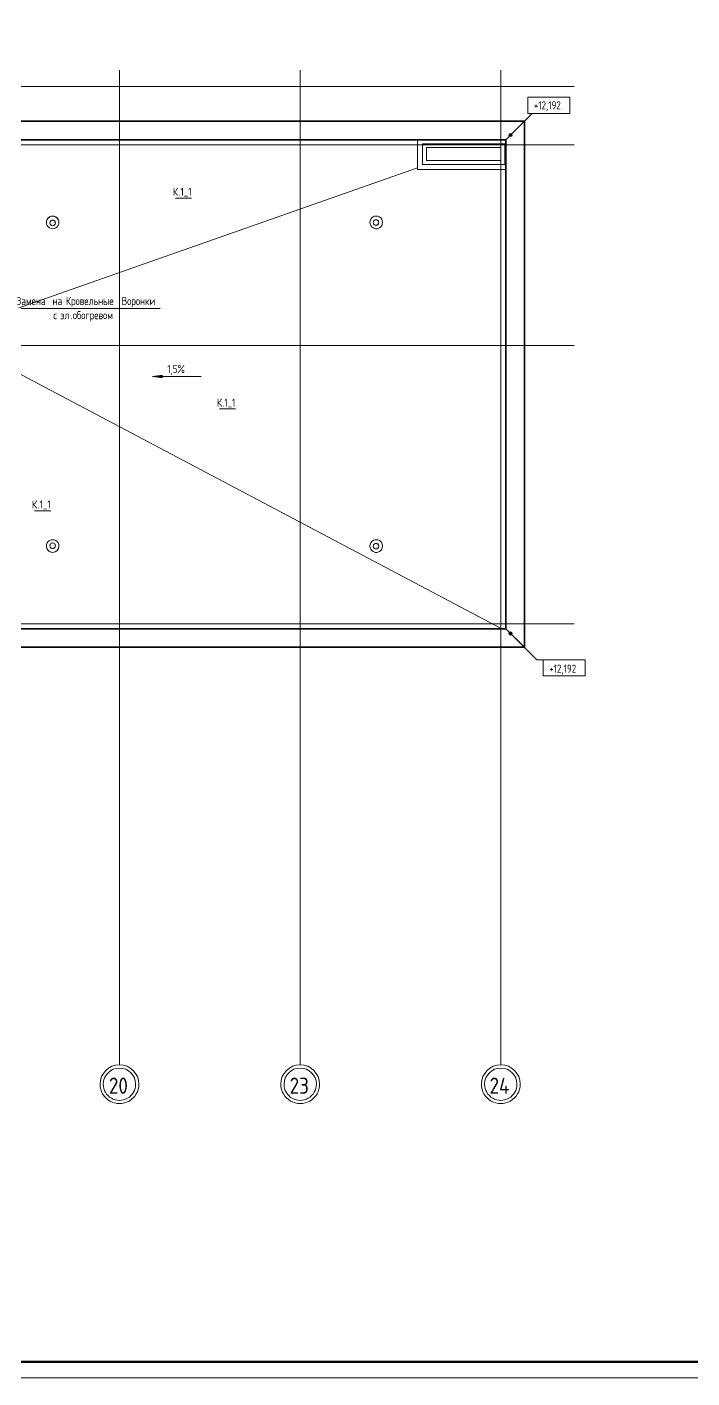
# Model space of a CAD drawing. Header units: millimetres. Extents: x -87434 to 499450, y -468665 to 122144.
# Drawn here: x 455449 to 476001, y -29789 to 11951 of the extents above; entities that cross this region are included whole.
import ezdxf

# ---------------------------------------------------------------- set-up
doc = ezdxf.new("R2010")
doc.units = ezdxf.units.MM
doc.linetypes.add('ADSK_Линия сетки', pattern=[25, 20, -2.5, 0, -2.5])
doc.layers.add('0_ANNOT_Dimensions', color=7, linetype='Continuous')
doc.layers.add('Стены', color=252, linetype='Continuous')
for name, color, linetype, lineweight in [('Высотные отметки', 252, 'Continuous', 9), ('Крыши', 252, 'Continuous', 9), ('Марки крыш', 252, 'Continuous', 20), ('Оси', 252, 'Continuous', 9), ('ОФ_рамка', 8, 'Continuous', 60), ('Поручни', 252, 'Continuous', 9), ('Специальное оборудование', 252, 'Continuous', 18), ('Типовые аннотации', 252, 'Continuous', 18), ('Уклоны в точках', 252, 'Continuous', 9)]:
    doc.layers.add(name, color=color, linetype=linetype, lineweight=lineweight)
doc.styles.add('GOST Common_2', font='', dxfattribs={"width": 0.9, "height": 250})
doc.styles.add('GOST Common_3', font='', dxfattribs={"height": 3.5})
doc.styles.get("Standard").update_dxf_attribs({"font": ''})
doc.styles.get('GOST Common_2').set_extended_font_data('GOST type B')
doc.styles.get('GOST Common_3').set_extended_font_data('GOST 2.304 type A')
doc.styles.get('Standard').set_extended_font_data('GOST type B')
doc.dimstyles.get("Standard").update_dxf_attribs({"dimtxt": 0.18, "dimasz": 0.18, "dimexe": 0.18, "dimexo": 0.0625, "dimgap": 0.09, "dimtad": 0, "dimtih": 1, "dimtoh": 1, "dimdec": 4, "dimzin": 0, "dimdsep": 46, "dimtxsty": 'Standard', "dimcen": 0.09, "dimadec": 0, "dimazin": 0, "dimtfac": 1, "dimtdec": 4, "dimtofl": 0, "dimtmove": 0, "dimatfit": 3, "dimfxl": 1, "dimtolj": 1, "dimtzin": 0, "dimarcsym": 0})

# ---------------------------------------------------------------- blocks, each defined once
blk = doc.blocks.new('А0')
at = {"layer": 'ОФ_рамка', "color": 0, "linetype": 'Continuous', "ltscale": 100}
blk.add_lwpolyline([(224168, -393217), (340568, -393217)], dxfattribs=at)
at = {"layer": 'ОФ_рамка', "color": 0, "linetype": 'Continuous', "lineweight": 5, "ltscale": 100}
blk.add_lwpolyline([(222168, -393717), (341068, -393717)], dxfattribs=at)
blk = doc.blocks.new('TN_Аэратор кровельный ТехноНИКОЛЬ ЭКО_Тип 2 - Аэратор кровельный ТехноНИКОЛЬ ЭКО 110x470мм-V28-Маркировочный план кровли')
at = {"layer": 'Специальное оборудование'}
for p, q in [((20219, -17840), (20219, -17840)), ((20329, -17827), (20329, -17831)), ((20364, -17831), (20364, -17833)), ((20464, -17833), (20464, -17831)), ((20499, -17831), (20499, -17827)), ((20609, -17840), (20609, -17840))]:
    blk.add_line(p, q, dxfattribs=at)
for centre, major_axis, start_param, end_param in [((20414, -17840), (195, 0), 0, 3.141593), ((20414, -17840), (195, 0), 3.141593, 6.283185), ((20414, -17827), (85, 0), 0, 3.141593), ((20414, -17827), (85, 0), 3.141593, 5.235988), ((20414, -17831), (85, 0), 3.141593, 5.235988), ((20414, -17827), (85, 0), 5.236749, 6.283185), ((20414, -17831), (85, 0), 5.236749, 6.283185), ((20414, -17840), (195, 0), 3.866576, 5.558202)]:
    blk.add_ellipse(centre, major_axis=major_axis, ratio=0.999598, start_param=start_param, end_param=end_param, dxfattribs=at)
blk = doc.blocks.new('TN_Аэратор кровельный ТехноНИКОЛЬ ЭКО_Тип 2 - Аэратор кровельный ТехноНИКОЛЬ ЭКО 110x470мм-V26-Маркировочный план кровли')
at = {"layer": 'Специальное оборудование'}
for p, q in [((10219, -7840), (10219, -7840)), ((10329, -7853), (10329, -7858)), ((10364, -7849), (10364, -7853)), ((10464, -7853), (10464, -7849)), ((10499, -7858), (10499, -7853)), ((10609, -7840), (10609, -7840))]:
    blk.add_line(p, q, dxfattribs=at)
for centre, major_axis, start_param, end_param in [((10414, -7840), (195, 0), 0, 3.141593), ((10414, -7840), (-195, 0), 0, 3.141593), ((10414, -7840), (195, 0), 0.483322, 2.658271), ((10414, -7853), (85, 0), 0, 3.141593), ((10414, -7858), (85, 0), 0, 3.141593), ((10414, -7858), (85, 0), 3.141593, 6.283185)]:
    blk.add_ellipse(centre, major_axis=major_axis, ratio=0.999091, start_param=start_param, end_param=end_param, dxfattribs=at)
blk = doc.blocks.new('TN_Аэратор кровельный ТехноНИКОЛЬ ЭКО_Тип 2 - Аэратор кровельный ТехноНИКОЛЬ ЭКО 110x470мм-V29-Маркировочный план кровли')
at = {"layer": 'Специальное оборудование'}
for p, q in [((30409, -7755), (30407, -7755)), ((30407, -7925), (30409, -7925)), ((30410, -7790), (30409, -7790)), ((30409, -7890), (30410, -7890)), ((30414, -7645), (30414, -7645)), ((30414, -8035), (30414, -8035))]:
    blk.add_line(p, q, dxfattribs=at)
for centre, major_axis, start_param, end_param in [((30414, -7840), (0, 195), 4.712389, 7.853982), ((30414, -7840), (0, 195), 1.570796, 4.712389), ((30407, -7840), (0, 85), 4.712389, 7.853982), ((30407, -7840), (0, 85), 1.570796, 4.712389), ((30414, -7840), (0, 195), 6.162355, 6.404016), ((30409, -7840), (0, 85), 4.712389, 6.457718), ((30409, -7840), (0, 85), 2.96706, 4.712389), ((30414, -7840), (0, 195), 3.020762, 3.262423)]:
    blk.add_ellipse(centre, major_axis=major_axis, ratio=0.999888, start_param=start_param, end_param=end_param, dxfattribs=at)
blk = doc.blocks.new('Ограждение - Ограждение-5289488-Маркировочный план кровли')
at = {"layer": 'Поручни'}
for p, q in [((34981, -4723), (14786, -4723)), ((35002, -4702), (14807, -4702)), ((34431, -5273), (34981, -4723)), ((34981, -4723), (34431, -5273)), ((34981, -4723), (35002, -4702)), ((35002, -4702), (34981, -4723)), ((34981, -20957), (34981, -4723)), ((35002, -20978), (35002, -4702)), ((34410, -5294), (14215, -5294)), ((34431, -5273), (14236, -5273)), ((34410, -5294), (34431, -5273)), ((34431, -5273), (34410, -5294)), ((34410, -20386), (34410, -5294)), ((34431, -20407), (34431, -5273)), ((-33503, -20407), (34431, -20407)), ((-33482, -20386), (34410, -20386)), ((34431, -20407), (34410, -20386)), ((34410, -20386), (34431, -20407)), ((34981, -20957), (34431, -20407)), ((34431, -20407), (34981, -20957)), ((-34074, -20978), (35002, -20978)), ((-34053, -20957), (34981, -20957)), ((35002, -20978), (34981, -20957)), ((34981, -20957), (35002, -20978))]:
    blk.add_line(p, q, dxfattribs=at)
blk = doc.blocks.new('Ось сетки - Круг_Ø12 мм 2-461932-Маркировочный план кровли')
at = {"layer": 'Оси', "lineweight": 20}
for radius, start, end in [(6, 360, 180), (5, 360, 180), (6, 180, 360), (5, 180, 360)]:
    blk.add_arc((0, 0), radius, start, end, dxfattribs=at)
blk = doc.blocks.new('ADSK_Аннотация_Текст_сВыноской - Текст с выноской-1619663-Маркировочный план кровли')
at = {"layer": 'Типовые аннотации', "lineweight": 20}
blk.add_line((-22.5, 0), (22.5, 0), dxfattribs=at)
blk = doc.blocks.new('ADSK_Марка_Крыша - Экземпляр_ADSK_Позиция-153527-Маркировочный план кровли')
at = {"layer": 'Марки крыш'}
blk.add_line((-2.5, 0), (2.5, 0), dxfattribs=at)
blk = doc.blocks.new('Высотные отметки - Рамка-12095-Маркировочный план кровли')
at = {"layer": 'Типовые аннотации', "lineweight": 20}
for p, q in [((-6.5, 0), (-6.5, 5)), ((-6.5, 5), (6.5, 5)), ((6.5, 5), (6.5, 0)), ((6.5, 0), (-6.5, 0))]:
    blk.add_line(p, q, dxfattribs=at)
blk = doc.blocks.new('Кровля_Живописная')
at = {"layer": 'Высотные отметки'}
h = blk.add_hatch(color=256, dxfattribs=at)
edge = h.paths.add_edge_path()
edge.add_arc((-438, 15838), 50, 0, 360)
h = blk.add_hatch(color=256, dxfattribs=at)
edge = h.paths.add_edge_path()
edge.add_arc((-438, 438), 50, 0, 360)
at = {"layer": 'Уклоны в точках'}
blk.add_hatch(color=256, dxfattribs=at).paths.add_polyline_path([(-11499, 8378), (-11199, 8338), (-11199, 8417)])
at = {"layer": 'Высотные отметки', "lineweight": 20}
for p, q in [((-438, 15838), (229, 16506)), ((229, 16506), (748, 16506)), ((-438, 438), (375, -375)), ((375, -375), (1223, -375))]:
    blk.add_line(p, q, dxfattribs=at)
at = {"layer": 'Высотные отметки'}
for centre in [(-438, 15838), (-438, 438)]:
    blk.add_circle(centre, 50, dxfattribs=at)
at = {"layer": 'Крыши'}
for p, q in [((-17767, 9747), (-3310, 14829)), ((-17777, 9606), (-730, 592))]:
    blk.add_line(p, q, dxfattribs=at)
at = {"layer": 'Оси', "linetype": 'ADSK_Линия сетки'}
for p, q in [((-12523, 17838), (-12523, -12888)), ((-6938, 17838), (-6938, -12888)), ((-738, 17838), (-738, -12888)), ((1529, 17338), (-75410, 17338)), ((1529, 15538), (-75410, 15538)), ((1529, 9338), (-75410, 9338)), ((1529, 738), (-75410, 738))]:
    blk.add_line(p, q, dxfattribs=at)
at = {"layer": 'Стены', "lineweight": 18}
for p, q in [((-3310, 14776), (-3310, 15684)), ((-3158, 15568), (-618, 15568)), ((-3158, 14928), (-3158, 15568)), ((-738, 15448), (-3038, 15448)), ((-3038, 15448), (-3038, 15048)), ((-738, 15048), (-738, 15448)), ((-618, 15568), (-618, 14928)), ((-3038, 15048), (-738, 15048)), ((-592, 14776), (-3310, 14776)), ((-618, 14928), (-3158, 14928))]:
    blk.add_line(p, q, dxfattribs=at)
at = {"layer": 'Уклоны в точках'}
for p, q in [((-11199, 8417), (-11499, 8378)), ((-11499, 8378), (-11199, 8338)), ((-11199, 8338), (-11199, 8417))]:
    blk.add_line(p, q, dxfattribs=at)
at = {"layer": 'Уклоны в точках', "lineweight": 20}
blk.add_line((-9999, 8378), (-11499, 8378), dxfattribs=at)
at = {"layer": 'Высотные отметки', "lineweight": 20, "extrusion": (0, 0, -1), "xscale": 99.99999999999993, "yscale": 99.99999999999993, "zscale": 99.99999999999993}
blk.add_blockref('Высотные отметки - Рамка-12095-Маркировочный план кровли', (-748, 16506), dxfattribs=at)
at = {"layer": 'Высотные отметки', "lineweight": 20, "xscale": 99.99999999999993, "yscale": 99.99999999999993, "zscale": 99.99999999999993, "rotation": 180}
blk.add_blockref('Высотные отметки - Рамка-12095-Маркировочный план кровли', (1223, -375), dxfattribs=at)
at = {"layer": 'Марки крыш', "xscale": 99.99999999999993, "yscale": 99.99999999999993, "zscale": 99.99999999999993}
for p in [(-10544, 13892), (-9186, 7379), (-14899, 4230)]:
    blk.add_blockref('ADSK_Марка_Крыша - Экземпляр_ADSK_Позиция-153527-Маркировочный план кровли', p, dxfattribs=at)
at = {"layer": 'Оси', "lineweight": 20, "xscale": 99.99999999999993, "yscale": 99.99999999999993, "zscale": 99.99999999999993, "rotation": 180}
for p in [(-12523, -13488), (-6938, -13488), (-738, -13488)]:
    blk.add_blockref('Ось сетки - Круг_Ø12 мм 2-461932-Маркировочный план кровли', p, dxfattribs=at)
at = {"layer": 'Поручни'}
blk.add_blockref('Ограждение - Ограждение-5289488-Маркировочный план кровли', (-35002, 20978), dxfattribs=at)
at = {"layer": 'Специальное оборудование'}
for name, p in [('TN_Аэратор кровельный ТехноНИКОЛЬ ЭКО_Тип 2 - Аэратор кровельный ТехноНИКОЛЬ ЭКО 110x470мм-V26-Маркировочный план кровли', (-25002, 20978)), ('TN_Аэратор кровельный ТехноНИКОЛЬ ЭКО_Тип 2 - Аэратор кровельный ТехноНИКОЛЬ ЭКО 110x470мм-V29-Маркировочный план кровли', (-35002, 20978)), ('TN_Аэратор кровельный ТехноНИКОЛЬ ЭКО_Тип 2 - Аэратор кровельный ТехноНИКОЛЬ ЭКО 110x470мм-V29-Маркировочный план кровли', (-35002, 10978)), ('TN_Аэратор кровельный ТехноНИКОЛЬ ЭКО_Тип 2 - Аэратор кровельный ТехноНИКОЛЬ ЭКО 110x470мм-V28-Маркировочный план кровли', (-35002, 20978))]:
    blk.add_blockref(name, p, dxfattribs=at)
at = {"layer": 'Типовые аннотации', "lineweight": 20, "xscale": 100, "yscale": 100, "zscale": 100}
blk.add_blockref('ADSK_Аннотация_Текст_сВыноской - Текст с выноской-1619663-Маркировочный план кровли', (-13513, 10475), dxfattribs=at)
at = {"layer": 'Высотные отметки', "lineweight": 20, "char_height": 250, "width": 1113.3, "attachment_point": 1, "line_spacing_factor": 1.022761, "style": 'GOST Common_3'}
for insert in [(284, 16882), (760, -524)]:
    blk.add_mtext('+12,192', dxfattribs=dict(at, insert=insert))
at = {"layer": 'Марки крыш', "lineweight": 9, "char_height": 250, "attachment_point": 1, "style": 'GOST Common_3'}
for s, insert, width in [('\\fGOST Common|b0|i0|c204|p34|;\\W.9;К', (-10875, 14210), 216.46), ('.1_1', (-10696, 14210), 598.86), ('\\fGOST Common|b0|i0|c204|p34|;\\W.9;К', (-9517, 7697), 216.46), ('.1_1', (-9338, 7697), 598.86), ('\\fGOST Common|b0|i0|c204|p34|;\\W.9;К', (-15230, 4548), 216.46), ('.1_1', (-15052, 4548), 598.86)]:
    blk.add_mtext(s, dxfattribs=dict(at, insert=insert, width=width))
at = {"layer": 'Оси', "char_height": 500, "attachment_point": 1, "style": 'GOST Common_2'}
for s, insert, width in [('20', (-12850, -13283), 779.24), ('23', (-7265, -13283), 779.24), ('24', (-1086, -13283), 829.75)]:
    blk.add_mtext(s, dxfattribs=dict(at, insert=insert, width=width))
at = {"layer": 'Типовые аннотации', "lineweight": 9, "char_height": 250, "attachment_point": 1, "style": 'GOST Common_3'}
for s, insert, width in [('Замена', (-15699, 10836), 1248.23), ('на', (-14592, 10836), 411.27), ('Кровельные', (-14175, 10836), 1991.39), ('Воронки', (-12454, 10836), 1392.53), ('\\fGOST Common|b0|i0|c204|p34|;\\W.9;с', (-14566, 10397), 165.95), ('эл', (-14352, 10397), 389.62), ('\\fGOST Common|b0|i0|c204|p34|;\\W.9;.', (-14031, 10397), 79.37), ('обогревом', (-13965, 10397), 1774.94)]:
    blk.add_mtext(s, dxfattribs=dict(at, insert=insert, width=width))
at = {"layer": 'Уклоны в точках', "lineweight": 20, "insert": (-11045, 8735), "char_height": 250, "width": 712.03, "attachment_point": 1, "line_spacing_factor": 1.022761, "style": 'GOST Common_3'}
blk.add_mtext('1,5%', dxfattribs=at)
blk = doc.blocks.new('*D1212')
at = {"layer": '0_ANNOT_Dimensions', "color": 0, "lineweight": -2, "transparency": 16777216}
blk.add_arc((452895, 6693), 1149, 27.288, 80.0159, dxfattribs=at)
at = {"layer": '0_ANNOT_Dimensions', "color": 0, "transparency": 16777216}
for points in [[(453091, 7791), (453097, 7858), (452895, 7842)], [(453947, 7232), (453885, 7207), (453992, 7035)]]:
    blk.add_solid(points, dxfattribs=at)
at = {"layer": 'Defpoints', "color": 0, "transparency": 16777216}
for p in [(469771, 11951), (452895, 8395), (453367, 7741), (452895, 6693), (448666, 5375)]:
    blk.add_point(p, dxfattribs=at)
at = {"layer": '0_ANNOT_Dimensions', "color": 0, "lineweight": 20, "transparency": 16777216, "insert": (453877, 7862), "char_height": 250, "attachment_point": 5}
blk.add_mtext('\\A1;73°', dxfattribs=at)

msp = doc.modelspace()

# ---------------------------------------------------------------- block references
at = {"color": 0}
msp.add_blockref('Кровля_Живописная', (470829.95926, -7224.74798), dxfattribs=at)
at = {"layer": 'ОФ_рамка', "color": 0, "lineweight": -2}
msp.add_blockref('А0', (158382.17989, 363927.60181), dxfattribs=at)

# ---------------------------------------------------------------- dimensions: what is measured, and where the dimension line sits
at = {"layer": '0_ANNOT_Dimensions', "lineweight": 20}
dim = msp.add_angular_dim_2l(base=(453366.61821, 7740.83457), line1=((448666.06814, 5375.42024), (469771.42291, 11950.60364)), line2=((452894.94928, 6692.89012), (452894.94928, 8395.11133)), dimstyle='Standard', override={"dimtxt": 250, "dimasz": 200, "dimgap": 100, "dimtad": 2}, dxfattribs=at)
dim.commit()
dim.dimension.update_dxf_attribs({"geometry": '*D1212', "text_midpoint": (453634.40327, 7572.5872), "dimtype": 162})

doc.saveas('drawing.dxf')
